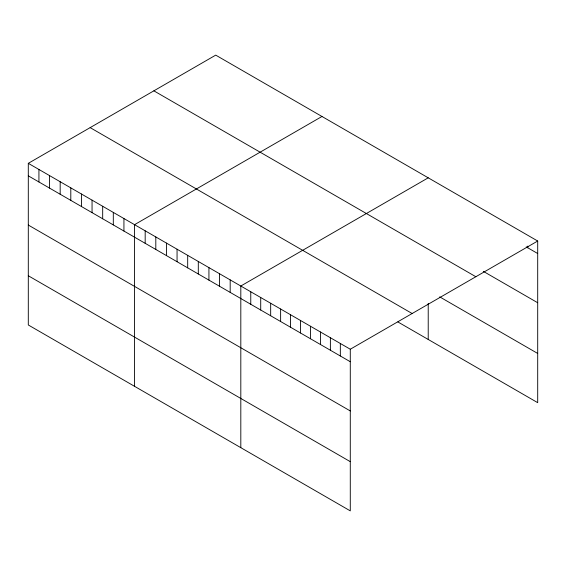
<?xml version="1.0" encoding="UTF-8"?>
<svg xmlns="http://www.w3.org/2000/svg" width="566" height="566" viewBox="0 0 566 566"><rect width="100%" height="100%" fill="white"/><g stroke="black" fill="none" stroke-linecap="round" stroke-linejoin="round"><path stroke-width="0.85" d="M28.3 163.333L350.283 349.229L350.283 510.872L28.3 324.976L28.3 163.333L215.717 55.128L537.7 241.024L537.7 402.667L397.863 321.934M321.969 116.476L134.552 224.674L134.552 386.323M428.221 177.823L240.812 286.021L240.812 447.664M350.283 349.229L537.7 241.024M526.217 246.896L537.7 253.526M483.343 271.362L537.7 302.746M153.867 90.836L475.85 276.732M439.711 296.881L537.7 353.453M90.15 127.626L412.133 313.522M28.3 175.835L350.283 361.731M28.3 225.049L350.283 410.944M28.3 275.755L350.283 461.658M527.745 246.118L527.745 247.781M428.221 303.433L428.221 339.466M340.336 343.484L340.336 355.986M330.381 337.739L330.381 350.241M320.427 331.987L320.427 344.496M310.479 326.242L310.479 338.744M300.525 320.498L300.525 332.999M290.57 314.753L290.57 327.254M280.623 309.008L280.623 321.509M270.668 303.263L270.668 315.764M260.714 297.518L260.714 310.019M250.766 291.766L250.766 304.275M230.185 279.887L230.185 292.389M219.558 273.753L219.558 286.255M208.932 267.619L208.932 280.12M198.305 261.485L198.305 273.986M187.686 255.351L187.686 267.852M177.059 249.217L177.059 261.718M166.432 243.083L166.432 255.584M155.806 236.949L155.806 249.45M145.179 230.815L145.179 243.316M123.933 218.54L123.933 231.048M113.306 212.406L113.306 224.914M102.679 206.272L102.679 218.773M92.053 200.138L92.053 212.639M81.426 194.004L81.426 206.505M70.8 187.87L70.8 200.371M60.18 181.736L60.18 194.237M49.553 175.601L49.553 188.103M38.927 169.467L38.927 181.969"/></g></svg>
